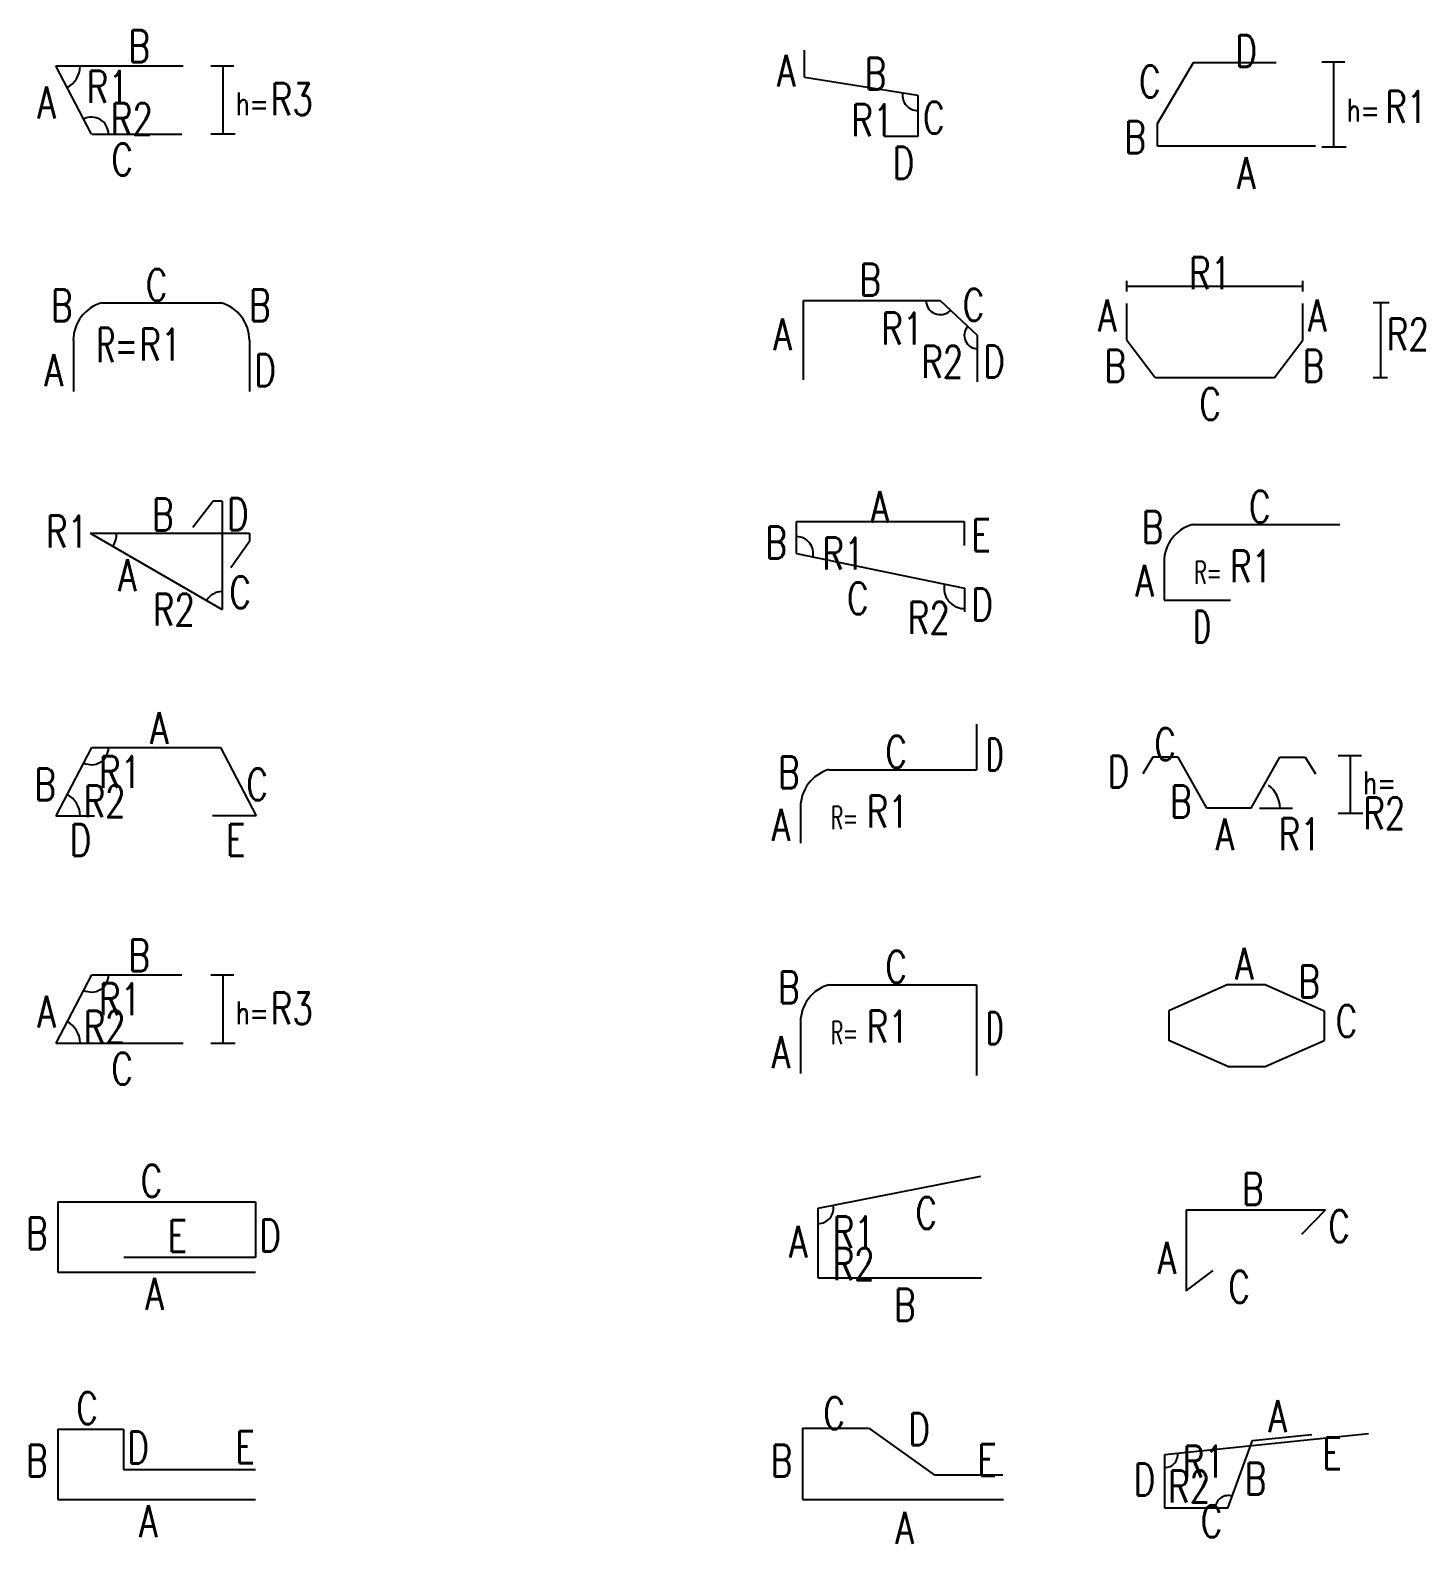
# Model space of a CAD drawing. Header units: millimetres. Extents: x -0.4 to 11.6, y -0.2 to 49.8.
# Drawn here: x -0.293 to 2.777, y 33.824 to 37.153 of the extents above; entities that cross this region are included whole.
import ezdxf
from ezdxf.enums import TextEntityAlignment as Align

# ---------------------------------------------------------------- set-up
doc = ezdxf.new("R2010")
doc.units = ezdxf.units.MM
doc.layers.add('SHOP', color=2, linetype='Continuous')
doc.layers.add('TEXTSHOP', color=3, linetype='Continuous')
doc.styles.add('ROMANS', font='romans.shx', dxfattribs={"width": 0.75, "bigfont": 'whgtxt.shx'})

# ---------------------------------------------------------------- blocks, each defined once
blk = doc.blocks.new('SSBAR_SHP_69')
at = {"color": 2}
for p, q in [((-0.2329, 0.0764), (-0.0883, 0.0764)), ((-0.0883, 0.0764), (-0.0883, -0.0121)), ((-0.0883, -0.0121), (0.2018, -0.0121))]:
    blk.add_line(p, q, dxfattribs=at)
at = {"layer": 'SHOP', "color": 2}
for p, q in [((-0.2329, 0.0764), (-0.2329, -0.0785)), ((-0.2329, -0.0785), (0.2018, -0.0785))]:
    blk.add_line(p, q, dxfattribs=at)
at = {"layer": 'TEXTSHOP', "color": 4, "style": 'ROMANS', "width": 0.75}
for tag, p in [('C', (-0.1684, 0.0876)), ('A', (-0.0333, -0.1611))]:
    blk.add_attdef(tag, text='', height=0.07, dxfattribs=at).set_placement(p, align=Align.CENTER)
for tag, p in [('D', (-0.0796, 0.0009)), ('E', (0.1577, 0.0018))]:
    blk.add_attdef(tag, p, '', height=0.07, dxfattribs=at)
blk.add_attdef('B', text='', height=0.07, dxfattribs=at).set_placement((-0.2552, -0.0281), align=Align.RIGHT)
blk = doc.blocks.new('SSBAR_SHP_70')
at = {"color": 2}
for p, q in [((-0.2329, 0.0764), (0.2021, 0.0764)), ((0.2021, 0.0764), (0.2021, -0.0458)), ((0.2021, -0.0458), (-0.0879, -0.0458))]:
    blk.add_line(p, q, dxfattribs=at)
at = {"layer": 'SHOP', "color": 2}
for p, q in [((-0.2329, 0.0764), (-0.2329, -0.0785)), ((-0.2329, -0.0785), (0.2018, -0.0785))]:
    blk.add_line(p, q, dxfattribs=at)
at = {"layer": 'TEXTSHOP', "color": 4, "style": 'ROMANS', "width": 0.75}
for tag, p in [('C', (-0.0266, 0.0876)), ('E', (0.0307, -0.0337)), ('A', (-0.0198, -0.1611))]:
    blk.add_attdef(tag, text='', height=0.07, dxfattribs=at).set_placement(p, align=Align.CENTER)
blk.add_attdef('B', text='', height=0.07, dxfattribs=at).set_placement((-0.2552, -0.0281), align=Align.RIGHT)
blk.add_attdef('D', (0.2108, -0.0329), '', height=0.07, dxfattribs=at)
blk = doc.blocks.new('SSBAR_SHP_71')
at = {"color": 0}
for p, q in [((0.1037, 0.0754), (0.1548, 0.0754)), ((0.1307, -0.0738), (0.1307, 0.0757)), ((0.1037, -0.0748), (0.1577, -0.0748))]:
    blk.add_line(p, q, dxfattribs=at)
at = {"color": 2}
blk.add_line((-0.2375, -0.0748), (0.0429, -0.0748), dxfattribs=at)
at = {"color": 0}
for centre, radius, start, end in [((-0.1587, 0.0754), 0.0376, 242.6219, 359.2117), ((-0.2375, -0.0748), 0.0538, 1.0766, 62.2466)]:
    blk.add_arc(centre, radius, start, end, dxfattribs=at)
at = {"layer": 'SHOP', "color": 2}
for p, q in [((-0.1587, 0.0754), (-0.2375, -0.0748)), ((-0.1583, 0.0754), (0.04, 0.0754))]:
    blk.add_line(p, q, dxfattribs=at)
at = {"layer": 'TEXTSHOP', "color": 3, "style": 'ROMANS', "width": 0.75}
blk.add_text('h=', height=0.05, dxfattribs=at).set_placement((0.1588, -0.0332))
at = {"layer": 'TEXTSHOP', "color": 4, "style": 'ROMANS', "width": 0.75}
for tag, p in [('B', (-0.054, 0.0834)), ('C', (-0.0911, -0.1658))]:
    blk.add_attdef(tag, text='', height=0.07, dxfattribs=at).set_placement(p, align=Align.CENTER)
for tag, p in [('R1', (-0.1421, -0.013)), ('R3', (0.236, -0.0332)), ('R2', (-0.1759, -0.0737))]:
    blk.add_attdef(tag, p, '', height=0.07, dxfattribs=at)
blk.add_attdef('A', text='', height=0.07, dxfattribs=at).set_placement((-0.2373, -0.0405), align=Align.RIGHT)
blk = doc.blocks.new('SSBAR_SHP_72')
at = {"color": 2}
for p, q in [((-0.2375, -0.0748), (-0.1519, -0.0748)), ((0.2037, -0.0748), (0.1075, -0.0748))]:
    blk.add_line(p, q, dxfattribs=at)
at = {"color": 0}
for centre, radius, start, end in [((-0.1587, 0.0754), 0.0376, 242.6219, 359.2117), ((-0.2375, -0.0748), 0.0538, 1.0766, 62.2466)]:
    blk.add_arc(centre, radius, start, end, dxfattribs=at)
at = {"layer": 'SHOP', "color": 2}
for p, q in [((-0.1587, 0.0754), (-0.2375, -0.0748)), ((-0.1583, 0.0754), (0.1249, 0.0754)), ((0.1249, 0.0754), (0.2037, -0.0748))]:
    blk.add_line(p, q, dxfattribs=at)
at = {"layer": 'TEXTSHOP', "color": 4, "style": 'ROMANS', "width": 0.75}
for tag, p in [('A', (-0.0097, 0.0834)), ('D', (-0.1827, -0.1629)), ('E', (0.1587, -0.1629))]:
    blk.add_attdef(tag, text='', height=0.07, dxfattribs=at).set_placement(p, align=Align.CENTER)
for tag, p in [('R1', (-0.1421, -0.013)), ('C', (0.1824, -0.0405)), ('R2', (-0.1759, -0.0776))]:
    blk.add_attdef(tag, p, '', height=0.07, dxfattribs=at)
blk.add_attdef('B', text='', height=0.07, dxfattribs=at).set_placement((-0.2373, -0.0405), align=Align.RIGHT)
blk = doc.blocks.new('SSBAR_SHP_73')
at = {"color": 2}
for p, q in [((0.1089, 0.1175), (0.0641, 0.0598)), ((-0.1614, 0.0475), (0.1286, -0.121))]:
    blk.add_line(p, q, dxfattribs=at)
for centre, radius, start, end in [((-0.1614, 0.0475), 0.058, 329.8488, 0), ((0.1286, -0.121), 0.0396, 90, 149.8488)]:
    blk.add_arc(centre, radius, start, end, dxfattribs=at)
at = {"layer": 'SHOP', "color": 2}
for p, q in [((0.1286, 0.1175), (0.1089, 0.1175)), ((0.1286, 0.1175), (0.1286, -0.121)), ((-0.1614, 0.0475), (0.1889, 0.0475)), ((0.1889, 0.0475), (0.1889, 0.0298)), ((0.1478, -0.0283), (0.1889, 0.0298))]:
    blk.add_line(p, q, dxfattribs=at)
at = {"layer": 'TEXTSHOP', "color": 4, "style": 'ROMANS', "width": 0.75}
for tag, p in [('B', (0.0222, 0.0533)), ('R1', (-0.1665, 0.0157)), ('A', (-0.0593, -0.0803)), ('R2', (0.0687, -0.1562))]:
    blk.add_attdef(tag, text='', height=0.07, dxfattribs=at).set_placement(p, align=Align.RIGHT)
for tag, p in [('D', (0.1396, 0.0539)), ('C', (0.1447, -0.1178))]:
    blk.add_attdef(tag, p, '', height=0.07, dxfattribs=at)
blk = doc.blocks.new('SSBAR_SHP_74')
at = {"color": 40}
for centre, start, end in [((-0.1129, -0.0286), 105.7649, 180), ((0.103, -0.0286), 0, 74.2351)]:
    blk.add_arc(centre, 0.0858, start, end, dxfattribs=at)
at = {"layer": 'SHOP', "color": 2}
for p, q in [((-0.1362, 0.054), (0.1263, 0.054)), ((-0.1986, -0.0286), (-0.1986, -0.1411)), ((0.1888, -0.0286), (0.1888, -0.1411))]:
    blk.add_line(p, q, dxfattribs=at)
at = {"layer": 'TEXTSHOP', "color": 3, "style": 'ROMANS', "width": 0.6}
blk.add_text('R=', height=0.075, dxfattribs=at).set_placement((-0.1021, -0.0765), align=Align.CENTER)
at = {"layer": 'TEXTSHOP', "color": 4, "style": 'ROMANS', "width": 0.75}
blk.add_attdef('C', text='', height=0.07, dxfattribs=at).set_placement((-0.0153, 0.0581), align=Align.CENTER)
for tag, p in [('B', (-0.2006, 0.0132)), ('A', (-0.2213, -0.1294))]:
    blk.add_attdef(tag, text='', height=0.07, dxfattribs=at).set_placement(p, align=Align.RIGHT)
for tag, p in [('B', (0.188, 0.0132)), ('R1', (-0.0532, -0.073)), ('D', (0.2001, -0.1294))]:
    blk.add_attdef(tag, p, '', height=0.07, dxfattribs=at)
blk = doc.blocks.new('SSBAR_SHP_75')
at = {"color": 2}
blk.add_line((-0.2375, 0.0748), (0.0429, 0.0748), dxfattribs=at)
at = {"color": 0}
for p, q in [((0.1037, 0.0754), (0.1548, 0.0754)), ((0.1307, -0.0738), (0.1307, 0.0757)), ((0.1037, -0.0748), (0.1577, -0.0748))]:
    blk.add_line(p, q, dxfattribs=at)
for centre, radius, start, end in [((-0.2375, 0.0748), 0.0538, 297.7534, 358.9234), ((-0.1587, -0.0754), 0.0376, 0.7883, 117.3781)]:
    blk.add_arc(centre, radius, start, end, dxfattribs=at)
at = {"layer": 'SHOP', "color": 2}
for p, q in [((-0.1587, -0.0754), (-0.2375, 0.0748)), ((-0.1583, -0.0754), (0.04, -0.0754))]:
    blk.add_line(p, q, dxfattribs=at)
at = {"layer": 'TEXTSHOP', "color": 3, "style": 'ROMANS', "width": 0.75}
blk.add_text('h=', height=0.05, dxfattribs=at).set_placement((0.1588, -0.0332))
at = {"layer": 'TEXTSHOP', "color": 4, "style": 'ROMANS', "width": 0.75}
for tag, p in [('B', (-0.054, 0.0834)), ('C', (-0.0911, -0.1658))]:
    blk.add_attdef(tag, text='', height=0.07, dxfattribs=at).set_placement(p, align=Align.CENTER)
for tag, p in [('R1', (-0.169, -0.006)), ('R3', (0.236, -0.0332)), ('R2', (-0.116, -0.0767))]:
    blk.add_attdef(tag, p, '', height=0.07, dxfattribs=at)
blk.add_attdef('A', text='', height=0.07, dxfattribs=at).set_placement((-0.2373, -0.0405), align=Align.RIGHT)
blk = doc.blocks.new('SSBAR_SHP_269')
at = {"color": 2}
for p, q in [((0.0956, -0.0245), (0.2461, -0.0245)), ((-0.1944, -0.0785), (0.2476, -0.0785))]:
    blk.add_line(p, q, dxfattribs=at)
at = {"layer": 'SHOP', "color": 2}
for p, q in [((-0.1944, 0.0781), (-0.1944, -0.0785)), ((-0.1944, 0.0781), (-0.0494, 0.0781)), ((-0.0485, 0.0781), (0.0956, -0.0245))]:
    blk.add_line(p, q, dxfattribs=at)
at = {"layer": 'TEXTSHOP', "color": 4, "style": 'ROMANS', "width": 0.75}
for tag, p in [('C', (-0.1248, 0.0763)), ('A', (0.0305, -0.1757))]:
    blk.add_attdef(tag, text='', height=0.07, dxfattribs=at).set_placement(p, align=Align.CENTER)
for tag, p in [('D', (0.0385, 0.0414)), ('E', (0.1907, -0.0266))]:
    blk.add_attdef(tag, p, '', height=0.07, dxfattribs=at)
blk.add_attdef('B', text='', height=0.07, dxfattribs=at).set_placement((-0.2166, -0.0281), align=Align.RIGHT)
blk = doc.blocks.new('SSBAR_SHP_270')
at = {"color": 2}
for p, q in [((-0.1596, 0.0622), (0.1982, 0.1326)), ((-0.1596, -0.0918), (-0.1596, 0.0622)), ((0.1994, -0.0918), (-0.1596, -0.0918))]:
    blk.add_line(p, q, dxfattribs=at)
at = {"color": 0}
blk.add_arc((-0.1596, 0.0622), 0.0337, 270, 6.5797, dxfattribs=at)
at = {"layer": 'TEXTSHOP', "color": 4, "style": 'ROMANS', "width": 0.75}
for tag, p in [('C', (0.0545, 0.0169)), ('R1', (-0.1279, -0.0258)), ('R2', (-0.1279, -0.0958))]:
    blk.add_attdef(tag, p, '', height=0.07, dxfattribs=at)
blk.add_attdef('A', text='', height=0.07, dxfattribs=at).set_placement((-0.1833, -0.0464), align=Align.RIGHT)
blk.add_attdef('B', text='', height=0.07, dxfattribs=at).set_placement((0.0311, -0.1854), align=Align.CENTER)
blk = doc.blocks.new('SSBAR_SHP_271')
at = {"color": 40}
blk.add_line((0.1883, 0.054), (0.1883, -0.1457), dxfattribs=at)
blk.add_arc((-0.1129, -0.0286), 0.0858, 105.7649, 180, dxfattribs=at)
at = {"layer": 'SHOP', "color": 2}
for p, q in [((-0.1362, 0.054), (0.1883, 0.054)), ((-0.1986, -0.0286), (-0.1986, -0.1411))]:
    blk.add_line(p, q, dxfattribs=at)
at = {"layer": 'TEXTSHOP', "color": 3, "style": 'ROMANS', "width": 0.6}
blk.add_text('R=', height=0.05, dxfattribs=at).set_placement((-0.1021, -0.0765), align=Align.CENTER)
at = {"layer": 'TEXTSHOP', "color": 4, "style": 'ROMANS', "width": 0.75}
blk.add_attdef('C', text='', height=0.07, dxfattribs=at).set_placement((0.0118, 0.0581), align=Align.CENTER)
for tag, p in [('B', (-0.2006, 0.0132)), ('A', (-0.2213, -0.1294))]:
    blk.add_attdef(tag, text='', height=0.07, dxfattribs=at).set_placement(p, align=Align.RIGHT)
at = {"layer": 'TEXTSHOP', "color": 4, "style": 'ROMANS'}
for tag, p, width in [('R1', (-0.0532, -0.073), 0.75), ('D', (0.2098, -0.0765), 0.6)]:
    blk.add_attdef(tag, p, '', height=0.07, dxfattribs=dict(at, width=width))
blk = doc.blocks.new('SSBAR_SHP_272')
at = {"color": 2}
blk.add_line((0.1883, 0.1267), (0.1883, 0.0269), dxfattribs=at)
blk.add_arc((-0.1129, -0.0556), 0.0858, 105.7649, 180, dxfattribs=at)
at = {"layer": 'SHOP', "color": 2}
for p, q in [((-0.1362, 0.0269), (0.1883, 0.0269)), ((-0.1986, -0.0556), (-0.1986, -0.1346))]:
    blk.add_line(p, q, dxfattribs=at)
at = {"layer": 'TEXTSHOP', "color": 3, "style": 'ROMANS', "width": 0.6}
blk.add_text('R=', height=0.05, dxfattribs=at).set_placement((-0.1021, -0.1036), align=Align.CENTER)
at = {"layer": 'TEXTSHOP', "color": 4, "style": 'ROMANS', "width": 0.75}
blk.add_attdef('C', text='', height=0.07, dxfattribs=at).set_placement((0.0118, 0.031), align=Align.CENTER)
at = {"layer": 'TEXTSHOP', "color": 4, "style": 'ROMANS'}
for tag, p, width in [('D', (0.2098, 0.0252), 0.6), ('R1', (-0.0532, -0.1), 0.75)]:
    blk.add_attdef(tag, p, '', height=0.07, dxfattribs=dict(at, width=width))
at = {"layer": 'TEXTSHOP', "color": 4, "style": 'ROMANS', "width": 0.75}
for tag, p in [('B', (-0.2006, -0.0138)), ('A', (-0.2213, -0.1294))]:
    blk.add_attdef(tag, text='', height=0.07, dxfattribs=at).set_placement(p, align=Align.RIGHT)
blk = doc.blocks.new('SSBAR_SHP_273')
at = {"color": 2}
for p, q in [((-0.2078, 0.0026), (-0.2078, 0.0725)), ((-0.2078, 0.0725), (0.1614, 0.0725)), ((0.1614, 0.0725), (0.1614, 0.02)), ((-0.2078, 0.0026), (0.1619, -0.074)), ((0.1619, -0.074), (0.1619, -0.1257))]:
    blk.add_line(p, q, dxfattribs=at)
at = {"color": 7}
for centre, radius, start, end in [((-0.2078, 0.0026), 0.0371, 346.3943, 88.633), ((0.1619, -0.074), 0.0448, 167.9047, 267.5355)]:
    blk.add_arc(centre, radius, start, end, dxfattribs=at)
at = {"layer": 'TEXTSHOP', "color": 4, "style": 'ROMANS', "width": 0.75}
blk.add_attdef('A', text='', height=0.07, dxfattribs=at).set_placement((-0.0238, 0.0699), align=Align.CENTER)
for tag, p in [('E', (0.1774, 0.0079)), ('R1', (-0.1505, -0.0326)), ('D', (0.1774, -0.1446))]:
    blk.add_attdef(tag, p, '', height=0.07, dxfattribs=at)
for tag, p in [('B', (-0.229, -0.0084)), ('C', (-0.0491, -0.1311)), ('R2', (0.1297, -0.1741))]:
    blk.add_attdef(tag, text='', height=0.07, dxfattribs=at).set_placement(p, align=Align.RIGHT)
blk = doc.blocks.new('SSBAR_SHP_274')
at = {"color": 7}
for centre, radius, start, end in [((0.1088, 0.059), 0.0312, 181.2484, 313.9531), ((0.1908, -0.018), 0.0291, 137.9535, 270.032)]:
    blk.add_arc(centre, radius, start, end, dxfattribs=at)
at = {"layer": 'SHOP', "color": 2}
for p, q in [((-0.1921, 0.059), (0.1088, 0.059)), ((-0.1921, -0.1152), (-0.1921, 0.059)), ((0.1088, 0.059), (0.1908, -0.018)), ((0.1909, -0.1197), (0.1908, -0.018))]:
    blk.add_line(p, q, dxfattribs=at)
at = {"layer": 'TEXTSHOP', "color": 4, "style": 'ROMANS', "width": 0.75}
blk.add_attdef('B', text='', height=0.07, dxfattribs=at).set_placement((-0.0456, 0.0699), align=Align.CENTER)
for tag, p in [('C', (0.1581, 0.0143)), ('D', (0.2034, -0.1101))]:
    blk.add_attdef(tag, p, '', height=0.07, dxfattribs=at)
for tag, p in [('A', (-0.2178, -0.0505)), ('R1', (0.0715, -0.0378)), ('R2', (0.1593, -0.111))]:
    blk.add_attdef(tag, text='', height=0.07, dxfattribs=at).set_placement(p, align=Align.RIGHT)
blk = doc.blocks.new('SSBAR_SHP_275')
at = {"color": 2}
for p, q in [((-0.1898, 0.05), (-0.1898, 0.1096)), ((0.0592, 0.0105), (0.0592, -0.0805)), ((0.0592, -0.0805), (-0.0143, -0.0805))]:
    blk.add_line(p, q, dxfattribs=at)
at = {"color": 0}
blk.add_arc((0.0592, 0.0105), 0.0337, 172.2857, 270.1866, dxfattribs=at)
at = {"layer": 'SHOP', "color": 2}
blk.add_line((-0.1898, 0.05), (0.0592, 0.0105), dxfattribs=at)
at = {"layer": 'TEXTSHOP', "color": 4, "style": 'ROMANS', "width": 0.75}
for tag, p in [('A', (-0.2098, 0.0296)), ('R1', (0.0057, -0.0793))]:
    blk.add_attdef(tag, text='', height=0.07, dxfattribs=at).set_placement(p, align=Align.RIGHT)
for tag, p in [('B', (-0.0576, 0.0228)), ('C', (0.0711, -0.0739))]:
    blk.add_attdef(tag, p, '', height=0.07, dxfattribs=at)
blk.add_attdef('D', text='', height=0.07, dxfattribs=at).set_placement((0.0277, -0.1732), align=Align.CENTER)
blk = doc.blocks.new('SSBAR_SHP_369')
at = {"color": 40}
for p, q in [((-0.1974, 0.0209), (0.251, 0.0666)), ((-0.0582, -0.0976), (-0.0039, 0.0517)), ((-0.0039, 0.0517), (0.1261, 0.0648)), ((-0.1974, -0.0976), (-0.1974, 0.0209)), ((-0.0582, -0.0976), (-0.1974, -0.0976))]:
    blk.add_line(p, q, dxfattribs=at)
for centre, radius, start, end in [((-0.1974, 0.0209), 0.029, 269.6965, 6.7132), ((-0.0582, -0.0976), 0.0278, 69.6083, 180.7914)]:
    blk.add_arc(centre, radius, start, end, dxfattribs=at)
at = {"layer": 'TEXTSHOP', "color": 4, "style": 'ROMANS', "width": 0.75}
for tag, p in [('A', (0.0717, 0.0698)), ('D', (-0.2181, -0.0695)), ('R2', (-0.0975, -0.0849))]:
    blk.add_attdef(tag, text='', height=0.07, dxfattribs=at).set_placement(p, align=Align.RIGHT)
for tag, p in [('R1', (-0.1574, -0.0302)), ('E', (0.1498, -0.0118)), ('B', (-0.021, -0.0677))]:
    blk.add_attdef(tag, p, '', height=0.07, dxfattribs=at)
blk.add_attdef('C', text='', height=0.07, dxfattribs=at).set_placement((-0.0945, -0.1614), align=Align.CENTER)
blk = doc.blocks.new('SSBAR_SHP_370')
at = {"layer": 'SHOP', "color": 2}
for p, q in [((-0.1501, 0.0588), (-0.1501, -0.1192)), ((-0.1501, 0.0588), (0.1563, 0.0588)), ((0.1563, 0.0588), (0.1039, 0.0048)), ((-0.1501, -0.1192), (-0.0909, -0.0746))]:
    blk.add_line(p, q, dxfattribs=at)
at = {"layer": 'TEXTSHOP', "color": 4, "style": 'ROMANS', "width": 0.75}
blk.add_attdef('B', text='', height=0.07, dxfattribs=at).set_placement((-0.0033, 0.0695), align=Align.CENTER)
for p in [(0.1625, -0.0123), (-0.0569, -0.1458)]:
    blk.add_attdef('C', p, '', height=0.07, dxfattribs=at)
blk.add_attdef('A', text='', height=0.07, dxfattribs=at).set_placement((-0.1723, -0.0819), align=Align.RIGHT)
blk = doc.blocks.new('SSBAR_SHP_371')
at = {"color": 40}
for p, q in [((-0.0584, 0.0541), (-0.1886, -0.0035)), ((-0.0584, 0.0541), (0.0235, 0.0541)), ((0.0235, 0.0541), (0.1537, -0.0035)), ((-0.1886, -0.0035), (-0.1886, -0.0686)), ((0.1537, -0.0035), (0.1537, -0.0686)), ((-0.0584, -0.1263), (-0.1886, -0.0686)), ((0.0235, -0.1263), (0.1537, -0.0686)), ((-0.0584, -0.1263), (0.0235, -0.1263))]:
    blk.add_line(p, q, dxfattribs=at)
at = {"layer": 'TEXTSHOP', "color": 4, "style": 'ROMANS', "width": 0.75}
blk.add_attdef('A', text='', height=0.07, dxfattribs=at).set_placement((-0.0223, 0.0654), align=Align.CENTER)
for tag, p in [('B', (0.0966, 0.0259)), ('C', (0.1788, -0.061))]:
    blk.add_attdef(tag, p, '', height=0.07, dxfattribs=at)
blk = doc.blocks.new('SSBAR_SHP_372')
at = {"color": 40}
for p, q in [((-0.1677, 0.0548), (-0.2234, 0.0548)), ((0.0561, 0.0548), (0.1118, 0.0548)), ((0.0111, -0.0578), (0.0838, -0.0578))]:
    blk.add_line(p, q, dxfattribs=at)
at = {"color": 0}
for p, q in [((0.1843, 0.0583), (0.2354, 0.0583)), ((0.2113, -0.0678), (0.2113, 0.0586)), ((0.1843, -0.0688), (0.2383, -0.0688))]:
    blk.add_line(p, q, dxfattribs=at)
at = {"color": 40}
blk.add_arc((-0.007, -0.0578), 0.0633, 0, 53.1546, dxfattribs=at)
at = {"layer": 'SHOP', "color": 2}
for p, q in [((-0.2234, 0.0548), (-0.2457, 0.018)), ((-0.1046, -0.0578), (-0.1677, 0.0548)), ((-0.007, -0.0578), (0.0561, 0.0548)), ((0.1118, 0.0548), (0.1342, 0.018)), ((-0.007, -0.0578), (-0.1046, -0.0578))]:
    blk.add_line(p, q, dxfattribs=at)
at = {"layer": 'TEXTSHOP', "color": 3, "style": 'ROMANS', "width": 0.75}
blk.add_text('h=', height=0.05, dxfattribs=at).set_placement((0.2394, -0.0272))
at = {"layer": 'TEXTSHOP', "color": 4, "style": 'ROMANS', "width": 0.75}
for tag, p in [('C', (-0.1965, 0.0481)), ('A', (-0.0648, -0.1504))]:
    blk.add_attdef(tag, text='', height=0.07, dxfattribs=at).set_placement(p, align=Align.CENTER)
for tag, p in [('D', (-0.2756, -0.0123)), ('B', (-0.1382, -0.0781))]:
    blk.add_attdef(tag, text='', height=0.07, dxfattribs=at).set_placement(p, align=Align.RIGHT)
for tag, p in [('R2', (0.2396, -0.1042)), ('R1', (0.0538, -0.1501))]:
    blk.add_attdef(tag, p, '', height=0.07, dxfattribs=at)
blk = doc.blocks.new('SSBAR_SHP_373')
at = {"color": 40}
blk.add_line((-0.1986, -0.1003), (-0.0525, -0.1003), dxfattribs=at)
blk.add_arc((-0.1129, -0.0162), 0.0858, 105.7649, 180, dxfattribs=at)
at = {"layer": 'SHOP', "color": 2}
for p, q in [((-0.1362, 0.0663), (0.1883, 0.0663)), ((-0.1986, -0.0162), (-0.1986, -0.1003))]:
    blk.add_line(p, q, dxfattribs=at)
at = {"layer": 'TEXTSHOP', "color": 3, "style": 'ROMANS', "width": 0.6}
blk.add_text('R=', height=0.05, dxfattribs=at).set_placement((-0.1021, -0.0642), align=Align.CENTER)
at = {"layer": 'TEXTSHOP', "color": 4, "style": 'ROMANS'}
for tag, width, p in [('C', 0.75, (0.0118, 0.0704)), ('D', 0.6, (-0.1151, -0.1937))]:
    blk.add_attdef(tag, text='', height=0.07, dxfattribs=dict(at, width=width)).set_placement(p, align=Align.CENTER)
at = {"layer": 'TEXTSHOP', "color": 4, "style": 'ROMANS', "width": 0.75}
for tag, p in [('B', (-0.2006, 0.0256)), ('A', (-0.2213, -0.0923))]:
    blk.add_attdef(tag, text='', height=0.07, dxfattribs=at).set_placement(p, align=Align.RIGHT)
blk.add_attdef('R1', (-0.0532, -0.0606), '', height=0.07, dxfattribs=at)
blk = doc.blocks.new('SSBAR_SHP_374')
at = {"color": 40}
for p, q in [((-0.2807, 0.0785), (-0.2807, 0.1022)), ((0.1067, 0.0785), (0.1067, 0.1022)), ((-0.2807, 0.0905), (0.1067, 0.0905)), ((0.261, 0.0547), (0.2963, 0.0547)), ((0.2775, 0.0547), (0.2775, -0.1106)), ((-0.2807, -0.0281), (-0.2183, -0.1106)), ((0.0442, -0.1106), (0.1067, -0.0281)), ((0.261, -0.1106), (0.2929, -0.1106))]:
    blk.add_line(p, q, dxfattribs=at)
at = {"layer": 'SHOP', "color": 2}
for p, q in [((-0.2807, -0.0281), (-0.2807, 0.0525)), ((0.1067, -0.0281), (0.1067, 0.0525)), ((-0.2183, -0.1106), (0.0442, -0.1106))]:
    blk.add_line(p, q, dxfattribs=at)
at = {"layer": 'TEXTSHOP', "color": 4, "style": 'ROMANS', "width": 0.75}
for tag, p in [('R1', (-0.0974, 0.0841)), ('C', (-0.0974, -0.2037))]:
    blk.add_attdef(tag, text='', height=0.07, dxfattribs=at).set_placement(p, align=Align.CENTER)
for tag, p in [('A', (-0.3034, -0.0092)), ('B', (-0.2827, -0.1199))]:
    blk.add_attdef(tag, text='', height=0.07, dxfattribs=at).set_placement(p, align=Align.RIGHT)
for tag, p in [('A', (0.118, -0.0092)), ('R2', (0.2915, -0.0503)), ('B', (0.106, -0.1199))]:
    blk.add_attdef(tag, p, '', height=0.07, dxfattribs=at)
blk = doc.blocks.new('SSBAR_SHP_375')
at = {"color": 2}
for p, q in [((-0.2134, -0.0518), (-0.1337, 0.0824)), ((-0.1337, 0.0824), (0.0475, 0.0824)), ((-0.2134, -0.1015), (-0.2134, -0.0518)), ((0.1346, -0.1015), (-0.2134, -0.1015))]:
    blk.add_line(p, q, dxfattribs=at)
at = {"color": 0}
for p, q in [((0.1481, 0.0837), (0.1992, 0.0837)), ((0.1751, -0.1028), (0.1751, 0.0836)), ((0.1481, -0.1033), (0.2021, -0.1033))]:
    blk.add_line(p, q, dxfattribs=at)
at = {"layer": 'TEXTSHOP', "color": 3, "style": 'ROMANS', "width": 0.75}
blk.add_text('h=', height=0.05, dxfattribs=at).set_placement((0.2032, -0.0476))
at = {"layer": 'TEXTSHOP', "color": 4, "style": 'ROMANS', "width": 0.75}
for tag, p in [('D', (-0.0181, 0.0728)), ('A', (-0.0181, -0.1956))]:
    blk.add_attdef(tag, text='', height=0.07, dxfattribs=at).set_placement(p, align=Align.CENTER)
for tag, p in [('C', (-0.2066, 0.0056)), ('B', (-0.2388, -0.1168))]:
    blk.add_attdef(tag, text='', height=0.07, dxfattribs=at).set_placement(p, align=Align.RIGHT)
blk.add_attdef('R1', (0.2879, -0.0502), '', height=0.07, dxfattribs=at)

msp = doc.modelspace()

# ---------------------------------------------------------------- block references
for name, p, values in [('SSBAR_SHP_75', (0, 37), {'R3': 'R3', 'R2': 'R2', 'R1': 'R1', 'C': 'C', 'B': 'B', 'A': 'A'}), ('SSBAR_SHP_375', (2.4, 37), {'D': 'D', 'B': 'B', 'A': 'A', 'C': 'C', 'R1': 'R1'}), ('SSBAR_SHP_275', (1.6, 37), {'D': 'D', 'R1': 'R1', 'A': 'A', 'B': 'B', 'C': 'C'}), ('SSBAR_SHP_274', (1.6, 36.5), {'R2': 'R2', 'R1': 'R1', 'C': 'C', 'D': 'D', 'B': 'B', 'A': 'A'}), ('SSBAR_SHP_73', (0, 36), {'R2': 'R2', 'R1': 'R1', 'C': 'C', 'A': 'A', 'B': 'B', 'D': 'D'}), ('SSBAR_SHP_273', (1.6, 36), {'E': 'E', 'R2': 'R2', 'A': 'A', 'R1': 'R1', 'B': 'B', 'C': 'C', 'D': 'D'}), ('SSBAR_SHP_373', (2.4, 36), {'D': 'D', 'R1': 'R1', 'B': 'B', 'C': 'C', 'A': 'A'}), ('SSBAR_SHP_72', (0, 35.5), {'A': 'A', 'E': 'E', 'C': 'C', 'R2': 'R2', 'R1': 'R1', 'D': 'D', 'B': 'B'}), ('SSBAR_SHP_272', (1.6, 35.5), {'D': 'D', 'R1': 'R1', 'B': 'B', 'C': 'C', 'A': 'A'}), ('SSBAR_SHP_372', (2.4, 35.5), {'C': 'C', 'R2': 'R2', 'D': 'D', 'R1': 'R1', 'B': 'B', 'A': 'A'}), ('SSBAR_SHP_71', (0, 35), {'R3': 'R3', 'R2': 'R2', 'R1': 'R1', 'C': 'C', 'B': 'B', 'A': 'A'}), ('SSBAR_SHP_271', (1.6, 35), {'D': 'D', 'R1': 'R1', 'B': 'B', 'C': 'C', 'A': 'A'}), ('SSBAR_SHP_371', (2.4, 35), {'B': 'B', 'C': 'C', 'A': 'A'}), ('SSBAR_SHP_70', (0, 34.5), {'E': 'E', 'C': 'C', 'B': 'B', 'D': 'D', 'A': 'A'}), ('SSBAR_SHP_270', (1.6, 34.5), {'R2': 'R2', 'B': 'B', 'C': 'C', 'A': 'A', 'R1': 'R1'}), ('SSBAR_SHP_69', (0, 34), {'E': 'E', 'C': 'C', 'B': 'B', 'D': 'D', 'A': 'A'}), ('SSBAR_SHP_269', (1.6, 34), {'E': 'E', 'C': 'C', 'B': 'B', 'D': 'D', 'A': 'A'}), ('SSBAR_SHP_369', (2.4, 34), {'R1': 'R1', 'R2': 'R2', 'E': 'E', 'C': 'C', 'B': 'B', 'A': 'A', 'D': 'D'})]:
    msp.add_blockref(name, p).add_auto_attribs(values)
ref = msp.add_blockref('SSBAR_SHP_374', (2.4, 36.5))
ref.add_attrib('R2', 'R2', (2.6915, 36.4497), dxfattribs={"layer": 'TEXTSHOP', "color": 4, "height": 0.07, "style": 'ROMANS', "width": 0.75})
ref.add_attrib('R1', 'R1', dxfattribs={"layer": 'TEXTSHOP', "color": 4, "height": 0.07, "style": 'ROMANS', "width": 0.75}).set_placement((2.3026, 36.5841), align=Align.CENTER)
ref.add_attrib('A', 'A', dxfattribs={"layer": 'TEXTSHOP', "color": 4, "height": 0.07, "style": 'ROMANS', "width": 0.75}).set_placement((2.0966, 36.4908), align=Align.RIGHT)
ref.add_attrib('C', 'C', dxfattribs={"layer": 'TEXTSHOP', "color": 4, "height": 0.07, "style": 'ROMANS', "width": 0.75}).set_placement((2.3026, 36.2963), align=Align.CENTER)
ref.add_attrib('B', 'B', dxfattribs={"layer": 'TEXTSHOP', "color": 4, "height": 0.07, "style": 'ROMANS', "width": 0.75}).set_placement((2.1173, 36.3801), align=Align.RIGHT)
ref.add_attrib('A', 'A', (2.518, 36.4908), dxfattribs={"layer": 'TEXTSHOP', "color": 4, "height": 0.07, "style": 'ROMANS', "width": 0.75})
ref.add_attrib('B', 'B', (2.506, 36.3801), dxfattribs={"layer": 'TEXTSHOP', "color": 4, "height": 0.07, "style": 'ROMANS', "width": 0.75})
ref = msp.add_blockref('SSBAR_SHP_74', (0, 36.5))
ref.add_attrib('B', 'B', (0.188, 36.5132), dxfattribs={"layer": 'TEXTSHOP', "color": 4, "height": 0.07, "style": 'ROMANS', "width": 0.75})
ref.add_attrib('D', 'D', (0.2001, 36.3706), dxfattribs={"layer": 'TEXTSHOP', "color": 4, "height": 0.07, "style": 'ROMANS', "width": 0.75})
ref.add_attrib('R1', 'R1', (-0.0532, 36.427), dxfattribs={"layer": 'TEXTSHOP', "color": 4, "height": 0.07, "style": 'ROMANS', "width": 0.75})
ref.add_attrib('B', 'B', dxfattribs={"layer": 'TEXTSHOP', "color": 4, "height": 0.07, "style": 'ROMANS', "width": 0.75}).set_placement((-0.2006, 36.5132), align=Align.RIGHT)
ref.add_attrib('C', 'C', dxfattribs={"layer": 'TEXTSHOP', "color": 4, "height": 0.07, "style": 'ROMANS', "width": 0.75}).set_placement((-0.0153, 36.5581), align=Align.CENTER)
ref.add_attrib('A', 'A', dxfattribs={"layer": 'TEXTSHOP', "color": 4, "height": 0.07, "style": 'ROMANS', "width": 0.75}).set_placement((-0.2213, 36.3706), align=Align.RIGHT)
ref = msp.add_blockref('SSBAR_SHP_370', (2.4, 34.5))
ref.add_attrib('C', 'C', (2.3431, 34.3542), dxfattribs={"layer": 'TEXTSHOP', "color": 4, "height": 0.07, "style": 'ROMANS', "width": 0.75})
ref.add_attrib('A', 'A', dxfattribs={"layer": 'TEXTSHOP', "color": 4, "height": 0.07, "style": 'ROMANS', "width": 0.75}).set_placement((2.2277, 34.4181), align=Align.RIGHT)
ref.add_attrib('C', 'C', (2.5625, 34.4877), dxfattribs={"layer": 'TEXTSHOP', "color": 4, "height": 0.07, "style": 'ROMANS', "width": 0.75})
ref.add_attrib('B', 'B', dxfattribs={"layer": 'TEXTSHOP', "color": 4, "height": 0.07, "style": 'ROMANS', "width": 0.75}).set_placement((2.3967, 34.5695), align=Align.CENTER)

doc.saveas('drawing.dxf')
